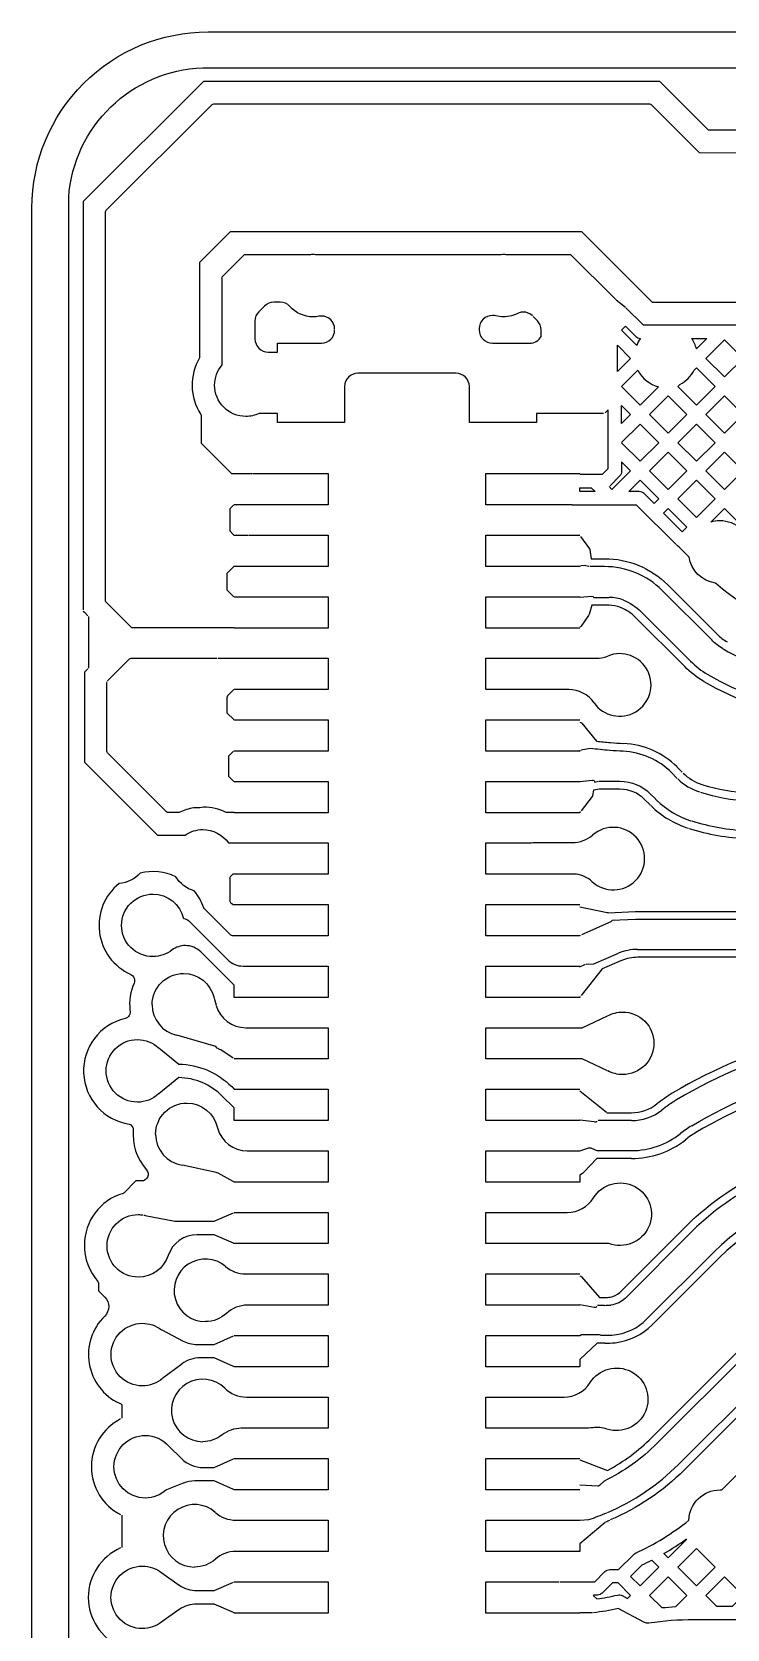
# Model space of a CAD drawing. Extents: x 3103 to 3424, y -52 to 175.
# Drawn here: x 3140.48 to 3144.43, y -10.56 to -1.48 of the extents above; entities that cross this region are included whole.
import ezdxf

# ---------------------------------------------------------------- set-up
doc = ezdxf.new("R2010")
doc.units = 0
doc.layers.add('gbr-dxf_layer0', color=7, linetype='Continuous')
doc.layers.add('gbr-outline-dxf_layer1', color=2, linetype='Continuous')

msp = doc.modelspace()

# ---------------------------------------------------------------- linework, layer by layer
at = {"layer": 'gbr-dxf_layer0'}
for p, q in [((3141.8879, -3.0137), (3141.854, -3.0137)), ((3143.797, -2.9998), (3143.8501, -3.0423)), ((3141.7461, -3.1216), (3141.7461, -3.2218)), ((3143.0202, -3.1647), (3143.0202, -3.1714)), ((3143.9143, -3.2598), (3143.828, -3.1735)), ((3143.0958, -3.2469), (3143.3058, -3.2469)), ((3143.8056, -3.4076), (3143.8056, -3.2588)), ((3144.2265, -3.2197), (3144.3133, -3.2197)), ((3144.3133, -3.2197), (3144.2536, -3.2793)), ((3142.8883, -3.4183), (3142.3307, -3.4183)), ((3143.7527, -3.6269), (3143.7359, -3.6437)), ((3143.8289, -3.704), (3143.8289, -3.602)), ((3143.6785, -4.0909), (3143.5912, -4.0909)), ((3143.7319, -4.5173), (3143.6476, -4.5173)), ((3141.6278, -4.6886), (3141.7498, -4.6886)), ((3140.8013, -4.8008), (3140.8013, -5.094)), ((3143.5912, -4.8664), (3143.0578, -4.8664)), ((3140.9046, -5.1709), (3140.9058, -5.1709)), ((3140.9046, -5.5675), (3140.9046, -5.1762)), ((3142.0596, -5.2164), (3141.6278, -5.2164)), ((3142.0385, -5.5664), (3141.6278, -5.5664)), ((3144.1409, -5.7176), (3144.1119, -5.6884)), ((3144.1439, -5.6567), (3144.1728, -5.6859)), ((3141.6278, -5.7386), (3141.9757, -5.7386)), ((3143.7017, -5.7377), (3143.8193, -5.7377)), ((3140.6882, -9.2814), (3140.6881, -6.2144)), ((3141.926, -6.2664), (3141.6278, -6.2664)), ((3141.6056, -6.4248), (3141.6181, -6.4374)), ((3143.9071, -6.4784), (3167.4639, -6.4784)), ((3141.9259, -6.6164), (3141.6278, -6.6164)), ((3143.5912, -6.7919), (3143.6244, -6.778)), ((3141.514, -6.9708), (3141.5257, -7.0115)), ((3143.3247, -7.1387), (3143.5912, -7.1387)), ((3143.5918, -7.4987), (3143.742, -7.6183)), ((3143.5912, -7.6665), (3143.0578, -7.6665)), ((3143.8845, -7.6674), (3143.6948, -7.6674)), ((3143.8182, -8.6441), (3144.1996, -8.2627)), ((3143.9708, -8.7966), (3144.352, -8.4151)), ((3143.5912, -8.7165), (3143.0578, -8.7165)), ((3143.7319, -8.7174), (3143.6927, -8.7174)), ((3141.3305, -9.051), (3141.223, -9.1318)), ((3144.1516, -9.6224), (3144.6626, -9.1113)), ((3140.9902, -9.2814), (3140.9902, -9.2884)), ((3140.9902, -9.2893), (3140.9902, -9.3006)), ((3140.9902, -9.3006), (3140.9902, -9.3133)), ((3140.9902, -9.3133), (3140.9902, -9.3517)), ((3140.9902, -9.352), (3140.9902, -9.3596)), ((3140.6882, -11.3759), (3140.6882, -9.3596)), ((3141.339, -9.7281), (3141.2441, -9.7656)), ((3143.5912, -9.7665), (3143.0578, -9.7665)), ((3140.9902, -9.9103), (3140.9902, -10.0937)), ((3141.2177, -10.2391), (3141.316, -10.3077)), ((3141.3163, -10.4474), (3141.2177, -10.5162)), ((3143.5912, -10.4666), (3143.0578, -10.4666)), ((3143.6641, -10.4656), (3143.5912, -10.4656))]:
    msp.add_line(p, q, dxfattribs=at)
at = {"layer": 'gbr-dxf_layer0', "linetype": 'Continuous'}
for points in [[(3140.6881, -6.1407), (3140.6881, -4.7765), (3140.688, -2.4188, -0.384262), (3141.4498, -1.6817), (3151.3171, -1.6815)], [(3152.1596, -2.0371, -0.020487), (3152.1452, -2.0365), (3151.3361, -2.0365, -0.020775), (3151.3214, -2.0371, -0.020786), (3151.3068, -2.0365), (3144.328, -2.0363, -0.20222), (3144.3189, -2.0325), (3144.0453, -1.7589), (3141.4535, -1.7589), (3140.7705, -2.4412), (3140.7705, -4.7638)], [(3140.898, -4.712), (3140.898, -2.4995, -0.202305), (3140.9018, -2.4903), (3141.5026, -1.8902, -0.202179), (3141.5118, -1.8864), (3143.9873, -1.8864, -0.202328), (3143.9965, -1.8902), (3144.2699, -2.1638), (3166.486, -2.1646, -0.053761), (3169.7089, -2.5633)], [(3176.117, -6.487, -0.017997), (3175.0583, -5.8715), (3173.5625, -4.933, 0.088703), (3167.8071, -3.0164), (3144.0097, -3.016, -0.202133), (3144.0006, -3.0121), (3143.6031, -2.6147), (3141.6044, -2.6147), (3141.4317, -2.7874), (3141.4317, -3.3302, 0.284412), (3141.438, -3.6519)], [(3141.517, -3.4859, -0.177629), (3141.5592, -3.3709), (3141.5592, -2.8747, -0.202133), (3141.563, -2.8656), (3141.6826, -2.746, -0.202117), (3141.6917, -2.7422), (3142.0629, -2.7422, -0.01913), (3142.0763, -2.7417, -0.019126), (3142.0898, -2.7422), (3143.1449, -2.7422, -0.01913), (3143.1584, -2.7417, -0.019126), (3143.1718, -2.7422), (3143.5336, -2.7422, -0.202133), (3143.5427, -2.746), (3143.7846, -2.988, -0.078274), (3143.7904, -2.9934, -0.069751), (3143.7953, -2.9984)], [(3141.8534, -3.0137, 0.198977), (3141.8004, -3.0357), (3141.7681, -3.0679, 0.198962), (3141.7461, -3.121)], [(3142.1988, -3.1678, 0.414241), (3142.1238, -3.0928, 0.047089), (3142.1098, -3.0941, -0.047413), (3142.0763, -3.0973, -0.212271), (3141.9443, -3.0386)], [(3143.3232, -3.0925, 0.202302), (3143.27, -3.07, 0.079851), (3143.2467, -3.0738, -0.130752), (3143.1584, -3.0973, -0.063559), (3143.1138, -3.0916, 0.062717), (3143.0952, -3.0892, 0.414241), (3143.0202, -3.1642)], [(3143.3065, -3.2469, 0.270317), (3143.3717, -3.2088), (3143.3717, -3.1723)], [(3143.3717, -3.1718, 0.197173), (3143.3501, -3.1191), (3143.326, -3.095)], [(3143.828, -3.1735), (3143.8509, -3.1505), (3143.9087, -3.2083, 0.198113), (3143.9354, -3.2197, 0.064002), (3143.9143, -3.2598)], [(3142.2552, -3.4938), (3142.2552, -3.6985), (3141.8736, -3.6985), (3141.8736, -3.6474), (3141.7691, -3.6474, -0.108184), (3141.6948, -3.6637, -0.414223), (3141.517, -3.4859)], [(3144.136, -4.3897), (3143.9135, -4.1671), (3143.5503, -4.1671, -0.041391), (3143.5441, -4.1666), (3143.0578, -4.1666), (3143.0578, -3.9888), (3143.5912, -3.9888)], [(3143.8289, -3.9215), (3143.8289, -3.9759, -0.200951), (3143.8176, -4.003), (3143.7634, -4.0572)], [(3143.5954, -4.346), (3143.6459, -4.4164, -0.118307), (3143.6481, -4.4219), (3143.6563, -4.4723), (3143.7319, -4.4723)], [(3145.1137, -4.9004, -0.185818), (3144.3617, -4.6107, -0.327479), (3144.2119, -4.463), (3144.1714, -4.4224, 0.018189), (3144.1383, -4.3918)], [(3141.6272, -4.5164, -0.020143), (3141.6254, -4.517), (3141.5861, -4.5562), (3141.5861, -4.649), (3141.6257, -4.6886)], [(3143.7321, -4.4723, -0.19896), (3144.0907, -4.6209), (3144.3721, -4.9022)], [(3141.6278, -4.8661), (3141.0522, -4.8661, -0.202063), (3141.043, -4.8623), (3140.9019, -4.7211, -0.202117), (3140.898, -4.712)], [(3143.5912, -4.6909, -0.055126), (3143.5939, -4.6904), (3143.6583, -4.6862, -0.284522), (3143.6702, -4.6925), (3143.7571, -4.6925)], [(3143.84, -4.7084, -0.102099), (3143.9383, -4.7733), (3144.2194, -5.0544)], [(3144.4045, -4.9842, -0.063651), (3144.3403, -4.934), (3144.0589, -4.6527)], [(3143.7571, -4.7375), (3143.6602, -4.7375), (3143.6435, -4.7894, -0.116749), (3143.6412, -4.7948), (3143.5988, -4.8557, -0.187919), (3143.5912, -4.8609)], [(3144.2953, -5.17, -0.063743), (3144.1876, -5.0862), (3143.9065, -4.8051)], [(3140.9085, -5.1671), (3141.0336, -5.0419, -0.198963), (3141.0529, -5.0381), (3141.5323, -5.0381)], [(3143.0578, -5.2164), (3143.0578, -5.0386), (3143.6838, -5.0386, 0.096635), (3143.7496, -5.0259)], [(3140.7974, -5.0978), (3140.7771, -5.1181), (3140.7771, -5.6286), (3141.1922, -6.0437), (3141.3491, -6.0437, -0.151628), (3141.4497, -6.0124, -0.245404), (3141.5956, -6.0886), (3141.6278, -6.0886), (3141.9259, -6.0886)], [(3141.6257, -5.2164), (3141.5892, -5.2529, -0.014274), (3141.5871, -5.2626), (3141.5871, -5.3485), (3141.6273, -5.3886)], [(3143.6722, -5.2917, 0.246509), (3143.528, -5.2164), (3143.0578, -5.2164)], [(3143.5912, -5.4015), (3143.5978, -5.4039, -0.136003), (3143.6033, -5.4078), (3143.6869, -5.5103, 0.005057), (3143.7651, -5.5178, 0.010992), (3143.8396, -5.5226)], [(3141.6278, -5.9162), (3141.5883, -5.9162, -0.116572), (3141.5826, -5.9148, 0.10947), (3141.454, -5.8844, -0.059865), (3141.4119, -5.8895, -0.02042), (3141.3975, -5.8889, 0.067588), (3141.3191, -5.9137, -0.166925), (3141.3111, -5.9162), (3141.2533, -5.9162, -0.20222), (3141.2442, -5.9123), (3140.9085, -5.5766, -0.202111), (3140.9046, -5.5675)], [(3143.8378, -5.5675, -0.010991), (3143.7612, -5.5627, -0.007026), (3143.651, -5.5516), (3143.5989, -5.5619)], [(3143.5912, -5.7395, -0.028157), (3143.5925, -5.7393), (3143.6612, -5.7308, -0.418202), (3143.6755, -5.742), (3143.6977, -5.7381)], [(3143.9593, -5.8409, 0.199042), (3143.8193, -5.7827), (3143.7037, -5.7827), (3143.6685, -5.789), (3143.6636, -5.8193, -0.131276), (3143.661, -5.8253), (3143.5982, -5.905)], [(3143.8193, -5.7377, -0.199045), (3143.9912, -5.8091), (3144.0204, -5.8383)], [(3144.2879, -5.7564), (3144.2901, -5.7572, 0.063979), (3144.5496, -5.8037), (3167.4654, -5.8037, -0.14163), (3173.0714, -7.4244)], [(3143.9936, -5.8754, -0.003151), (3143.9883, -5.8699), (3143.9594, -5.8409)], [(3144.021, -5.8389, 0.003116), (3144.0258, -5.8439, 0.117723), (3144.2227, -5.9619)], [(3144.2249, -5.9625, 0.065192), (3144.5445, -6.0191), (3167.4652, -6.0191, -0.141632), (3172.9564, -7.6065)], [(3143.0578, -6.2664), (3143.0578, -6.0886), (3143.3076, -6.0886, -0.053727), (3143.3265, -6.0866), (3143.5495, -6.0866, 0.182252), (3143.6651, -6.0432)], [(3141.6278, -6.6164), (3141.6183, -6.6164, -0.202133), (3141.6092, -6.6126), (3141.4583, -6.4617, -0.11775), (3141.4551, -6.4567, 0.090342), (3141.4012, -6.3613, -0.193242), (3141.2964, -6.2802, 0.170521), (3141.0947, -6.2596, -0.195435), (3140.9745, -6.3186, 0.55951), (3141.0402, -6.8358, -0.404293), (3141.0598, -6.8851, 0.129857), (3141.0358, -7.0395, -0.41869), (3141.0082, -7.0867, 0.824687), (3141.0322, -7.6869, -0.187541), (3141.0402, -7.6915), (3141.052, -7.7057, -0.202581), (3141.055, -7.7151, 0.208061), (3141.1301, -7.9471, -0.640813), (3141.102, -8.0104), (3141.0692, -8.0104), (3141.0022, -8.0774, -0.126784), (3140.9967, -8.0806, 0.332246), (3140.7776, -8.374, 0.187008), (3140.8539, -8.5816, -0.183079), (3140.8572, -8.59), (3140.8574, -8.635), (3140.893, -8.6705, -0.417689), (3140.8924, -8.779, 0.523065), (3140.9762, -9.2743)], [(3141.6043, -6.2821, -0.016803), (3141.6039, -6.2836), (3141.6039, -6.4225)], [(3143.6616, -6.3087, 0.144754), (3143.5719, -6.2664), (3143.0578, -6.2664)], [(3140.9882, -6.557, -0.414223), (3141.166, -6.3792, -0.351928), (3141.3396, -6.5187)], [(3141.3415, -6.5189, -0.201292), (3141.3687, -6.5303), (3141.5913, -6.7529, 0.196314), (3141.6788, -6.7886)], [(3143.5912, -6.4509), (3143.7464, -6.4843, -0.066642), (3143.7531, -6.4854), (3143.9059, -6.4784)], [(3167.4639, -6.5234), (3143.9075, -6.5234), (3143.7742, -6.5295, -0.211315), (3143.7673, -6.5371), (3143.6003, -6.6117)], [(3141.6793, -6.7886), (3142.1612, -6.7886), (3142.1612, -6.9664), (3141.6278, -6.9664), (3141.6278, -6.8971), (3141.4383, -6.7076, 0.196307), (3141.3508, -6.6719, 0.162814), (3141.2756, -6.697, -0.167528), (3141.166, -6.7348, -0.414223), (3140.9882, -6.557)], [(3143.9199, -6.6938), (3167.4639, -6.6938, -0.141634), (3172.596, -8.1773)], [(3172.572, -8.2153, 0.141634), (3167.4639, -6.7388), (3143.9199, -6.7388)], [(3141.1622, -7.0081, -0.414223), (3141.34, -6.8303, -0.351189), (3141.5135, -6.9693)], [(3143.5912, -7.1389), (3143.6042, -7.1389), (3143.7486, -7.0719, -0.126747), (3143.8345, -7.0498, -0.414223), (3144.0123, -7.2276, -0.414223), (3143.8345, -7.4054, -0.123332), (3143.7507, -7.3844)], [(3140.9006, -7.3843, -0.414223), (3141.0784, -7.2065, -0.187698), (3141.1985, -7.2532)], [(3141.1997, -7.2541), (3141.3139, -7.3462, -0.194423), (3141.6138, -7.4737), (3141.6288, -7.4887), (3142.1612, -7.4887), (3142.1612, -7.6665), (3141.6278, -7.6665), (3141.6278, -7.5954), (3141.56, -7.5276)], [(3141.6225, -7.3129), (3141.5515, -7.2648, -0.146866), (3141.5323, -7.2543), (3141.5236, -7.2456), (3141.3027, -7.1821)], [(3143.7492, -7.3838), (3143.604, -7.3167), (3143.325, -7.3167, -0.019966), (3143.318, -7.3165), (3143.0578, -7.3165)], [(3141.1985, -7.5153, -0.187655), (3141.0784, -7.5621, -0.414223), (3140.9006, -7.3843)], [(3141.5599, -7.5275, 0.193588), (3141.3137, -7.4225), (3141.1998, -7.5144)], [(3144.2276, -7.6962, -0.075294), (3144.9542, -7.3987, -0.059651), (3145.1653, -7.3735)], [(3145.1653, -7.4185, 0.059653), (3144.9648, -7.4425, 0.075294), (3144.2507, -7.7348)], [(3141.1818, -7.745, -0.414223), (3141.3596, -7.5672, -0.35518), (3141.5336, -7.7086, 0.340002), (3141.7027, -7.8387)], [(3143.7454, -7.6224), (3143.8845, -7.6224, 0.167607), (3144.0287, -7.5725)], [(3143.6891, -7.6709, -0.33503), (3143.6734, -7.6747), (3143.5912, -7.6652)], [(3143.5922, -7.8383), (3143.6366, -7.8233, -0.128224), (3143.643, -7.8226, -0.091132), (3143.6522, -7.8225, -0.095279), (3143.6568, -7.8236), (3143.6872, -7.8378), (3143.8848, -7.8378, 0.168481), (3144.163, -7.741)], [(3143.8848, -7.8828), (3143.6887, -7.8828), (3143.6148, -7.9593, -0.118475), (3143.6064, -7.9677), (3143.5912, -7.977), (3143.5912, -8.0165), (3143.0578, -8.0165)], [(3167.0852, -7.8807), (3145.2305, -7.8807, 0.198881), (3144.2314, -8.2945), (3143.85, -8.676, -0.171305), (3143.7682, -8.7155)], [(3144.1996, -8.2627, -0.198881), (3145.2305, -7.8357), (3167.0852, -7.8357)], [(3141.6278, -8.0153, -0.101453), (3141.6229, -8.0138), (3141.5363, -7.9652, -0.069387), (3141.5262, -7.9622), (3141.3347, -7.9213)], [(3143.0578, -8.3665), (3143.0578, -8.1887), (3143.5198, -8.1887, 0.258697), (3143.6684, -8.1066, -2.134606), (3143.7562, -8.3653)], [(3145.2307, -8.0961, 0.19891), (3144.3838, -8.4469), (3144.0026, -8.8284)], [(3140.9057, -8.3792, -0.414223), (3141.0835, -8.2014, -0.036864), (3141.1095, -8.2033)], [(3141.1139, -8.204, -0.013041), (3141.1228, -8.2058), (3141.2911, -8.2395), (3141.5145, -8.2395), (3141.6233, -8.1907)], [(3141.4182, -8.3157, 0.32059), (3141.2526, -8.434, -0.325131), (3141.0835, -8.557, -0.414223), (3140.9057, -8.3792)], [(3141.6278, -8.3656, -0.091503), (3141.6233, -8.3645), (3141.5145, -8.3157), (3141.4188, -8.3157)], [(3143.7562, -8.3653, -0.040935), (3143.7418, -8.3665), (3143.0578, -8.3665)], [(3141.5796, -8.4967, 0.179084), (3141.6936, -8.5387), (3142.1612, -8.5387), (3142.1612, -8.7165), (3141.704, -8.7165, 0.189369), (3141.5848, -8.7631, -0.188), (3141.4645, -8.81)], [(3143.5912, -8.5505, -0.222005), (3143.601, -8.5549), (3143.704, -8.6724), (3143.7319, -8.6724)], [(3143.6874, -8.7245, -0.28732), (3143.6747, -8.7293), (3143.5912, -8.7142)], [(3140.9285, -8.9974, -0.414223), (3141.1063, -8.8196, -0.164856), (3141.2144, -8.8563)], [(3141.2176, -8.8575), (3141.3374, -8.9202, 0.119054), (3141.4173, -8.9395)], [(3143.0578, -9.0665), (3143.0578, -8.8887), (3143.5905, -8.8887), (3143.6017, -8.8834), (3143.7013, -8.8837, -0.207018), (3143.7105, -8.8878), (3143.7327, -8.8878, 0.02658), (3143.7866, -8.8849)], [(3143.5912, -9.5957), (3143.7486, -9.6561, 0.073428), (3143.9992, -9.47), (3144.5103, -8.9589, -0.06562), (3144.6287, -8.868)], [(3141.2217, -9.1327, -0.17853), (3141.1063, -9.1752, -0.414223), (3140.9285, -8.9974)], [(3141.6278, -9.0656, -0.091662), (3141.6233, -9.0645), (3141.5145, -9.0157), (3141.4364, -9.0157)], [(3143.0578, -9.4165), (3143.0578, -9.2387), (3143.5016, -9.2387, 0.258527), (3143.6501, -9.1568, -2.049133), (3143.7449, -9.4206)], [(3144.5421, -8.9907), (3144.031, -9.5018, -0.083866), (3143.7287, -9.7168), (3143.7028, -9.7426, -0.217845), (3143.6929, -9.7463), (3143.5912, -9.7394)], [(3144.759, -9.0937, 0.065656), (3144.6945, -9.1431), (3144.1834, -9.6542, -0.096144), (3143.7636, -9.9376)], [(3141.5742, -9.1879, 0.198391), (3141.6978, -9.2387), (3142.1612, -9.2387), (3142.1612, -9.4165), (3141.6684, -9.4165, 0.169652), (3141.5594, -9.4544, -0.168194), (3141.4495, -9.4925)], [(3143.4774, -10.2885), (3143.6763, -10.2885), (3143.7339, -10.2308, -0.200563), (3143.7611, -10.2197), (3143.8114, -10.2197), (3143.8961, -10.135, -0.088601), (3143.907, -10.1273, 0.057333), (3144.2105, -9.9397, -0.406631), (3144.3882, -9.7665, -0.01474), (3144.3986, -9.7668), (3144.8581, -9.307)], [(3143.7449, -9.4206, 0.116178), (3143.665, -9.4132, -0.034562), (3143.6171, -9.4165), (3143.0578, -9.4165)], [(3140.9453, -9.635, -0.414223), (3141.1231, -9.4572, -0.215573), (3141.2566, -9.5175)], [(3141.2572, -9.5181), (3141.3285, -9.5891, 0.197167), (3141.4514, -9.6395)], [(3141.2435, -9.7658, -0.188169), (3141.1231, -9.8128, -0.414223), (3140.9453, -9.635)], [(3141.6278, -9.7656, -0.091641), (3141.6233, -9.7645), (3141.5145, -9.7157), (3141.4041, -9.7157)], [(3141.521, -9.8944, 0.184414), (3141.6377, -9.9388), (3142.1612, -9.9388), (3142.1612, -10.1166), (3141.6377, -10.1166, 0.184501), (3141.521, -10.1609, -0.182917), (3141.4032, -10.2055)], [(3143.5912, -9.9392), (3143.6421, -9.9357, 0.018924), (3143.7456, -9.8962)], [(3140.9283, -10.3777, -0.414223), (3141.1061, -10.1999, -0.169635), (3141.2168, -10.2385)], [(3143.6681, -10.3666), (3143.6876, -10.3862, 0.024386), (3143.8055, -10.3645, -0.182364), (3143.8322, -10.3678), (3143.8628, -10.3839), (3143.8801, -10.3666), (3143.8093, -10.2959), (3143.7766, -10.2959), (3143.719, -10.3536, -0.200563), (3143.6918, -10.3647), (3143.67, -10.3647)], [(3141.2167, -10.5168, -0.169621), (3141.1061, -10.5555, -0.414223), (3140.9283, -10.3777)], [(3141.6278, -10.4657, -0.091496), (3141.6233, -10.4646), (3141.5145, -10.4158), (3141.4173, -10.4158)], [(3167.7154, -10.5112, 0.031447), (3167.6221, -10.5052), (3144.2379, -10.5052, 0.037612), (3143.9831, -10.5245, -0.162681), (3143.9593, -10.5206), (3143.8092, -10.4418, -0.027352), (3143.6684, -10.4653)]]:
    msp.add_lwpolyline(points, format="xyb", dxfattribs=at)
for points in [[(3143.8533, -3.0452), (3143.9517, -3.1435), (3148.4524, -3.1435)], [(3141.8216, -3.2974), (3141.8736, -3.2974), (3141.8736, -3.2469), (3142.1231, -3.2469)], [(3143.8056, -3.2588), (3143.88, -3.3332), (3143.8056, -3.4076)], [(3143.7267, -3.6474), (3143.3453, -3.6474), (3143.3453, -3.6985), (3142.9638, -3.6985), (3142.9638, -3.4939)], [(3143.5912, -3.9924), (3143.7204, -3.9924), (3143.7527, -3.9601), (3143.7527, -3.6269)], [(3143.8289, -3.602), (3143.88, -3.653), (3143.8289, -3.704)], [(3141.4401, -3.655), (3141.4401, -3.8156), (3141.613, -3.9886), (3141.7289, -3.9886)], [(3143.8289, -3.8138), (3143.934, -3.9188), (3144.0399, -3.8129), (3143.9338, -3.7069), (3143.8289, -3.8118)], [(3141.7316, -3.9888), (3142.1612, -3.9888), (3142.1612, -4.1666), (3141.6278, -4.1666)], [(3143.7575, -4.0621), (3143.7741, -4.0787), (3143.8801, -3.9727), (3143.8289, -3.9215)], [(3143.5912, -4.0909), (3143.5912, -4.0686), (3143.6562, -4.0686), (3143.6785, -4.0909)], [(3141.6253, -4.1664), (3141.6026, -4.189), (3141.6026, -4.3144), (3141.6268, -4.3386), (3141.7099, -4.3386)], [(3141.7129, -4.3388), (3142.1612, -4.3388), (3142.1612, -4.5166), (3141.6278, -4.5166)], [(3143.0578, -4.5166), (3143.0578, -4.3388), (3143.5912, -4.3388)], [(3143.5912, -4.5132), (3143.5912, -4.5166), (3143.0578, -4.5166)], [(3143.6429, -4.5168), (3143.6162, -4.5112), (3143.5965, -4.5136)], [(3141.7501, -4.6886), (3142.1612, -4.6886), (3142.1612, -4.8664), (3141.6278, -4.8664)], [(3143.0578, -4.8664), (3143.0578, -4.6886), (3143.5912, -4.6886)], [(3140.7705, -4.7701), (3140.7769, -4.7765), (3140.7974, -4.797)], [(3141.5367, -5.0386), (3141.6278, -5.0386), (3142.0468, -5.0386), (3142.1612, -5.0386), (3142.1612, -5.2164), (3142.0596, -5.2164)], [(3141.6278, -5.3886), (3142.0385, -5.3886), (3142.1612, -5.3886), (3142.1612, -5.5664), (3142.0385, -5.5664)], [(3143.0578, -5.5664), (3143.0578, -5.3886), (3143.5912, -5.3886)], [(3141.624, -5.5664), (3141.5955, -5.5948), (3141.5955, -5.7089), (3141.6252, -5.7386)], [(3143.5912, -5.5609), (3143.5912, -5.5664), (3143.0578, -5.5664)], [(3141.9757, -5.7386), (3142.1612, -5.7386), (3142.1612, -5.9164), (3141.6278, -5.9164)], [(3143.0578, -5.9164), (3143.0578, -5.7386), (3143.5912, -5.7386)], [(3143.5912, -5.9095), (3143.5912, -5.9164), (3143.0578, -5.9164)], [(3140.688, -6.2144), (3140.688, -6.1917), (3140.688, -6.1634), (3140.688, -6.1407)], [(3141.9262, -6.0886), (3142.1612, -6.0886), (3142.1612, -6.2664), (3141.9261, -6.2664)], [(3141.6278, -6.2664), (3141.6196, -6.2664), (3141.6056, -6.2802)], [(3141.6201, -6.4386), (3141.6278, -6.4386), (3141.926, -6.4386), (3142.1612, -6.4386), (3142.1612, -6.6164), (3141.9262, -6.6164)], [(3143.0578, -6.6164), (3143.0578, -6.4386), (3143.5912, -6.4386)], [(3143.5912, -6.6122), (3143.5912, -6.6164), (3143.0578, -6.6164)], [(3143.6278, -6.7774), (3143.6702, -6.7752), (3143.8116, -6.7156)], [(3143.0578, -6.9664), (3143.0578, -6.7886), (3143.5912, -6.7886)], [(3143.829, -6.7571), (3143.7187, -6.8036), (3143.5986, -6.9559)], [(3143.5912, -6.9606), (3143.5912, -6.9664), (3143.0578, -6.9664)], [(3141.6947, -7.1387), (3142.1612, -7.1387), (3142.1612, -7.3165), (3141.6278, -7.3165)], [(3143.0578, -7.3165), (3143.0578, -7.1387), (3143.3243, -7.1387)], [(3143.0578, -7.6665), (3143.0578, -7.4887), (3143.5912, -7.4887)], [(3141.7033, -7.8387), (3142.1612, -7.8387), (3142.1612, -8.0165), (3141.6278, -8.0165)], [(3143.0578, -8.0165), (3143.0578, -7.8387), (3143.5905, -7.8387)], [(3141.6278, -8.1896), (3141.6278, -8.1887), (3142.1612, -8.1887), (3142.1612, -8.3665), (3141.6278, -8.3665)], [(3143.0578, -8.7165), (3143.0578, -8.5387), (3143.5912, -8.5387)], [(3141.4179, -8.9395), (3141.5145, -8.9395), (3141.6233, -8.8907)], [(3141.6278, -8.8896), (3141.6278, -8.8887), (3142.1612, -8.8887), (3142.1612, -9.0665), (3141.6278, -9.0665)], [(3143.7327, -8.9328), (3143.6893, -8.9328), (3143.5913, -9.0247)], [(3143.5912, -9.0249), (3143.5912, -9.0665), (3143.0578, -9.0665)], [(3140.688, -9.3596), (3140.688, -9.3324), (3140.688, -9.3086), (3140.688, -9.2814)], [(3141.452, -9.6395), (3141.5145, -9.6395), (3141.6233, -9.5907)], [(3141.6278, -9.5896), (3141.6278, -9.5887), (3142.1612, -9.5887), (3142.1612, -9.7665), (3141.6278, -9.7665)], [(3143.0578, -9.7665), (3143.0578, -9.5887), (3143.5912, -9.5887)], [(3143.0578, -10.1166), (3143.0578, -9.9388), (3143.5912, -9.9388)], [(3143.735, -9.9524), (3143.5912, -10.0731), (3143.5912, -10.1166), (3143.0578, -10.1166)], [(3144.0689, -10.1282), (3144.0937, -10.153), (3144.1997, -10.047)], [(3141.4172, -10.3396), (3141.5145, -10.3396), (3141.6233, -10.2908)], [(3141.6278, -10.2897), (3141.6278, -10.2888), (3142.1612, -10.2888), (3142.1612, -10.4666), (3141.6278, -10.4666)], [(3143.0578, -10.4666), (3143.0578, -10.2888), (3143.473, -10.2888)]]:
    msp.add_lwpolyline(points, dxfattribs=at)
for points in [[(3144.3075, -3.3332), (3144.4134, -3.2273), (3144.5194, -3.3334), (3144.4135, -3.4392)], [(3143.9877, -3.653), (3144.0937, -3.547), (3144.1997, -3.653), (3144.0937, -3.759)], [(3144.3075, -3.653), (3144.4135, -3.547), (3144.5194, -3.6529), (3144.4134, -3.7589)], [(3144.1476, -3.8129), (3144.2536, -3.7069), (3144.3595, -3.8128), (3144.2535, -3.9188)], [(3143.9878, -3.9727), (3144.0937, -3.8668), (3144.1996, -3.9727), (3144.0937, -4.0786)], [(3144.3074, -3.9727), (3144.4134, -3.8667), (3144.5194, -3.9727), (3144.4134, -4.0787)], [(3144.1476, -4.1324), (3144.2535, -4.0266), (3144.3595, -4.1326), (3144.2536, -4.2385)], [(3144.0671, -4.213), (3144.0937, -4.1863), (3144.1997, -4.2923), (3144.1731, -4.319)], [(3144.1476, -10.2069), (3144.2536, -10.1008), (3144.3595, -10.2067), (3144.2535, -10.3127)], [(3144.3074, -10.3666), (3144.4134, -10.2606), (3144.5194, -10.3666), (3144.4571, -10.429), (3144.3697, -10.429)]]:
    msp.add_lwpolyline(points, close=True, dxfattribs=at)
for points in [[(3143.8278, -3.4931), (3143.9211, -3.3998, 0.222526), (3144.0385, -3.4945), (3143.9338, -3.5991)], [(3144.1476, -3.4931), (3144.1594, -3.4813, 0.165569), (3144.2404, -3.4003), (3144.2536, -3.3871), (3144.3596, -3.4931), (3144.2536, -3.5991)], [(3143.8696, -4.0909), (3143.934, -4.0266), (3144.0399, -4.1324), (3144.0132, -4.1591), (3143.9564, -4.1023, 0.20095), (3143.9293, -4.0909)], [(3144.3348, -4.265), (3144.4134, -4.1864), (3144.5194, -4.2925), (3144.5079, -4.304, 0.188154), (3144.3875, -4.257, 0.075344)], [(3143.88, -10.2588), (3143.9454, -10.1934, 0.009263), (3143.9995, -10.1665), (3144.0399, -10.2069), (3143.934, -10.3127)], [(3143.9878, -10.3666), (3144.0937, -10.2607), (3144.1996, -10.3666), (3144.1342, -10.4321, 0.010603), (3144.0593, -10.4381)]]:
    msp.add_lwpolyline(points, format="xyb", close=True, dxfattribs=at)
at = {"layer": 'gbr-dxf_layer0'}
for centre, radius, start, end in [((3141.8886, -3.0887), 0.075, 42.02856, 90.01546), ((3142.1238, -3.1719), 0.075, 270, 0), ((3143.0952, -3.1719), 0.075, 180, 270), ((3141.8211, -3.2224), 0.075, 180, 270), ((3144.0809, -3.3219), 0.1778, 13.84801, 35.07357), ((3142.3302, -3.4933), 0.075, 90, 180), ((3142.8888, -3.4933), 0.075, 0, 90), ((3143.7321, -4.9794), 0.4621, 44.9922, 90.0008), ((3143.7572, -4.9159), 0.2234, 68.31227, 89.99893), ((3143.7572, -4.9159), 0.1784, 68.31184, 89.99819), ((3143.7319, -4.9792), 0.2465, 44.9277, 68.23775), ((3144.5686, -4.7076), 0.2766, 224.75637, 239.31441), ((3145.1131, -3.7787), 1.3983, 239.56286, 262.0827), ((3143.818, -5.19), 0.1778, 214.91416, 112.63582), ((3144.5688, -4.7075), 0.4922, 224.81351, 239.39853), ((3145.1128, -3.7787), 1.6137, 239.57005, 262.02028), ((3145.1128, -3.7787), 1.5687, 239.57029, 262.1034), ((3143.8193, -5.9807), 0.4586, 44.9716, 87.43394), ((3143.8193, -5.9807), 0.4136, 44.97191, 87.43396), ((3144.48, -5.4077), 0.4594, 222.4673, 222.97151), ((3144.3719, -5.4907), 0.2789, 226.04544, 251.61346), ((3144.3719, -5.4907), 0.3239, 226.19128, 251.91222), ((3144.601, -4.7706), 1.0794, 252.49551, 267.17454), ((3144.3714, -5.4904), 0.5394, 225.62707, 252.52316), ((3143.7817, -6.1775), 0.1778, 227.52793, 130.95679), ((3144.6008, -4.7706), 1.2948, 252.50736, 267.43687), ((3143.9197, -6.9725), 0.2788, 89.99863, 112.75811), ((3143.9197, -6.9725), 0.2338, 89.99912, 112.75233), ((3141.34, -7.0081), 0.1778, 179.99981, 257.39769), ((3141.6941, -6.9637), 0.175, 196.02757, 270.00081), ((3145.5728, -9.9464), 2.8373, 103.65042, 120.8792), ((3145.5728, -9.9464), 2.7923, 103.65026, 120.87904), ((3144.5416, -8.2154), 0.8224, 121.13362, 128.57902), ((3143.8843, -7.3884), 0.279, 270.06916, 308.12721), ((3144.5417, -8.2153), 0.7774, 121.13722, 128.58225), ((3144.5406, -8.2164), 0.6071, 121.05633, 128.44057), ((3141.3596, -7.745), 0.1778, 179.99992, 261.39176), ((3143.8844, -7.3883), 0.4945, 270.05288, 308.30452), ((3144.5406, -8.2164), 0.5621, 121.05549, 128.43795), ((3145.2307, -9.2939), 1.2427, 89.99979, 134.99863), ((3141.4645, -8.6322), 0.1778, 49.62782, 270), ((3143.7322, -8.3784), 0.294, 270.0389, 276.02249), ((3143.7322, -8.3784), 0.339, 270.04189, 276.02919), ((3143.7531, -8.5798), 0.0915, 276.3551, 315.23102), ((3143.7535, -8.5796), 0.3071, 276.24633, 314.98883), ((3143.7534, -8.5796), 0.3521, 276.24726, 314.99384), ((3143.7324, -8.3784), 0.5544, 270.02508, 276.10598), ((3141.4358, -9.1907), 0.175, 89.99607, 126.94734), ((3141.4495, -9.3147), 0.1778, 45.46183, 269.99903), ((3140.9772, -9.2889), 0.0131, 34.901, 81.9038), ((3141.1228, -9.635), 0.3056, 117.20187, 242.79813), ((3143.2433, -8.7142), 1.2845, 293.12296, 315.00531), ((3141.4036, -9.8908), 0.175, 89.99624, 111.54245), ((3141.4032, -10.0277), 0.1778, 48.54194, 269.99906), ((3143.1725, -8.5474), 1.5106, 292.00605, 292.95172), ((3143.2435, -8.7142), 1.6373, 300.27474, 305.64114), ((3141.1063, -10.3777), 0.3068, 113.79979, 246.20021), ((3141.4167, -10.1646), 0.175, 235.10133, 270.00683), ((3141.4167, -10.5908), 0.175, 89.99886, 124.89775)]:
    msp.add_arc(centre, radius, start, end, dxfattribs=at)
at = {"layer": 'gbr-outline-dxf_layer1', "linetype": 'Continuous'}
msp.add_lwpolyline([(3140.4794, -14.0774), (3140.4794, -2.4775, -0.414215), (3141.4794, -1.4775), (3166.3493, -1.4775, -0.152268), (3174.9305, -4.1526, 0.152268), (3184.3643, -7.094), (3189.8642, -7.094, 0.101585), (3196.4041, -5.7513, -0.145892), (3204.975, -4.7594), (3222.8445, -7.9103, -0.414233), (3223.6556, -9.0688), (3221.6411, -20.4925, -0.414154), (3220.4827, -21.3037), (3202.7597, -18.1785, 0.144694), (3201.633, -18.3063, -0.100411), (3189.8642, -20.6939), (3184.3643, -20.6939, -0.151026), (3167.3227, -15.4262, 0.151038), (3166.1941, -15.0774), (3141.4794, -15.0774, -0.414215)], format="xyb", close=True, dxfattribs=at)

doc.saveas('drawing.dxf')
